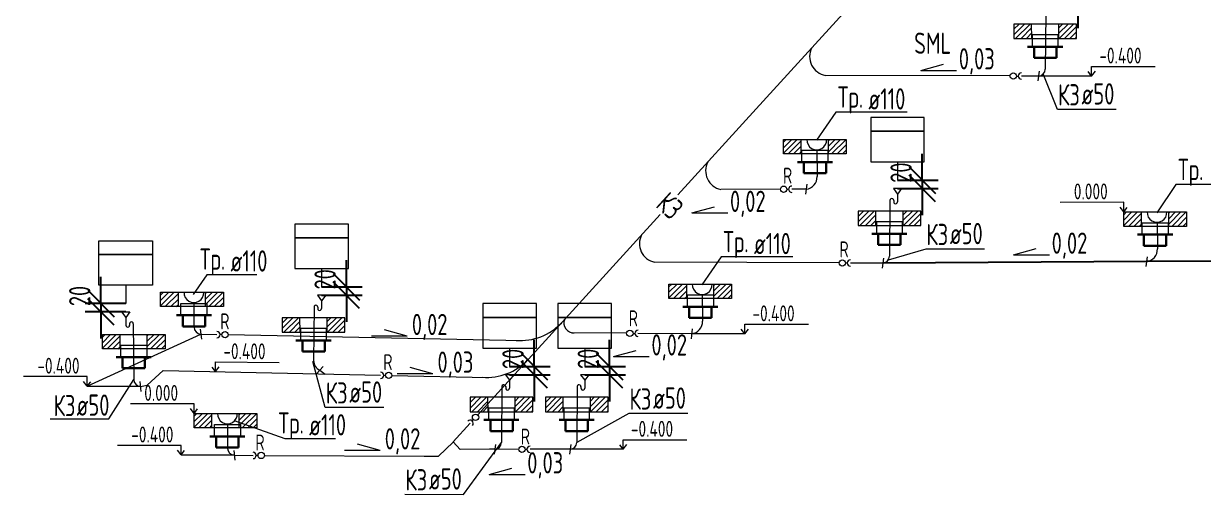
# Model space of a CAD drawing. Header units: millimetres. Extents: x -8689834 to 9419935, y -284943 to 166066.
# Drawn here: x -251321 to -240223, y -129116 to -124686 of the extents above; entities that cross this region are included whole.
import ezdxf

# ---------------------------------------------------------------- set-up
doc = ezdxf.new("R2010")
doc.units = ezdxf.units.MM
doc.header["$MEASUREMENT"] = 0
doc.layers.get('0').update_dxf_attribs({"color": 250, "lineweight": 9})
for name, color, linetype, lineweight in [('_ВК-Text К1', 7, 'Continuous', 30), ('_ВК-К1', 14, 'Continuous', 40), ('_ВК-К3', 30, 'Continuous', 40), ('_ВК-переход на SML', 3, 'Continuous', 30), ('_ВК-противопожарные муфты', 1, 'Continuous', 30), ('_Санпр', 7, 'Continuous', 30), ('_Сантехника', 7, 'Continuous', 30), ('ВК_канализация', 32, 'Continuous', 30), ('тх разм', 250, 'Continuous', 9)]:
    doc.layers.add(name, color=color, linetype=linetype, lineweight=lineweight)
doc.layers.add('АР_Кровля дорожки', color=245, linetype='Continuous')
doc.styles.add('ISOCPEUR', font='isocpeur.ttf', dxfattribs={"width": 0.7})
doc.styles.add('ГОСТ 2.304', font='isocpeur.ttf', dxfattribs={"width": 0.7})
doc.dimstyles.new('СПДС', dxfattribs={"dimscale": 100, "dimtxt": 2.5, "dimasz": 2.5, "dimexe": 1.5, "dimexo": 0, "dimgap": 1, "dimtad": 1, "dimdec": 0, "dimrnd": 1, "dimtxsty": 'ГОСТ 2.304', "dimblk": 'OBLIQUE', "dimcen": 2.5, "dimdle": 1.5, "dimadec": 0, "dimazin": 2, "dimtfac": 0.75, "dimtdec": 0, "dimtmove": 1, "dimatfit": 3, "dimfxl": 1, "dimtolj": 1, "dimarcsym": 1})

# ---------------------------------------------------------------- blocks, each defined once
blk = doc.blocks.new('Протв_муфта')
at = {"layer": '_ВК-противопожарные муфты', "ltscale": 200, "transparency": 33554687}
for p, q in [((-205635, 240869), (-206106, 240869)), ((-206021, 240719), (-206021, 240869)), ((-205721, 240869), (-205721, 240719)), ((-205721, 240719), (-206021, 240719))]:
    blk.add_line(p, q, dxfattribs=at)
blk = doc.blocks.new('_Oblique')
at = {"color": 0, "linetype": 'ByBlock', "lineweight": -2}
blk.add_line((-0.5, -0.5), (0.5, 0.5), dxfattribs=at)
blk = doc.blocks.new('*D2153')
at = {"layer": 'тх разм', "color": 0, "lineweight": -2, "ltscale": 100, "transparency": 16777216}
for p, q in [((-241403, -124400), (-241403, -124150)), ((-241636, -124400), (-241253, -124400)), ((-241403, -124400), (-241403, -124478)), ((-241636, -124478), (-241253, -124478)), ((-241403, -124478), (-241403, -124728))]:
    blk.add_line(p, q, dxfattribs=at)
at = {"layer": 'тх разм', "color": 0, "lineweight": -2, "ltscale": 100, "transparency": 16777216, "xscale": 250, "yscale": 250, "zscale": 250}
for p, rotation in [((-241403, -124400), 270), ((-241403, -124478), 90)]:
    blk.add_blockref('_Oblique', p, dxfattribs=dict(at, rotation=rotation))
at = {"layer": 'тх разм', "color": 0, "lineweight": 13, "ltscale": 100, "transparency": 16777216, "insert": (-241603, -124329), "char_height": 250, "attachment_point": 5, "rotation": 90, "style": 'ГОСТ 2.304'}
blk.add_mtext('\\A1;{\\H0.8x;20}', dxfattribs=at)
blk = doc.blocks.new('*D2154')
at = {"layer": 'тх разм', "color": 0, "lineweight": -2, "ltscale": 100, "transparency": 16777216}
for p, q in [((-242867, -126160), (-242867, -125910)), ((-243100, -126160), (-242717, -126160)), ((-242867, -126160), (-242867, -126238)), ((-243100, -126238), (-242717, -126238)), ((-242867, -126238), (-242867, -126488))]:
    blk.add_line(p, q, dxfattribs=at)
at = {"layer": 'тх разм', "color": 0, "lineweight": -2, "ltscale": 100, "transparency": 16777216, "xscale": 250, "yscale": 250, "zscale": 250}
for p, rotation in [((-242867, -126160), 270), ((-242867, -126238), 90)]:
    blk.add_blockref('_Oblique', p, dxfattribs=dict(at, rotation=rotation))
at = {"layer": 'тх разм', "color": 0, "lineweight": 13, "ltscale": 100, "transparency": 16777216, "insert": (-243067, -126088), "char_height": 250, "attachment_point": 5, "rotation": 90, "style": 'ГОСТ 2.304'}
blk.add_mtext('\\A1;{\\H0.8x;20}', dxfattribs=at)
blk = doc.blocks.new('*D2155')
at = {"layer": 'тх разм', "color": 0, "lineweight": -2, "ltscale": 100, "transparency": 16777216}
for p, q in [((-245809, -127912), (-245809, -127662)), ((-246042, -127912), (-245659, -127912)), ((-245809, -127912), (-245809, -127990)), ((-246042, -127990), (-245659, -127990)), ((-245809, -127990), (-245809, -128240))]:
    blk.add_line(p, q, dxfattribs=at)
at = {"layer": 'тх разм', "color": 0, "lineweight": -2, "ltscale": 100, "transparency": 16777216, "xscale": 250, "yscale": 250, "zscale": 250}
for p, rotation in [((-245809, -127912), 270), ((-245809, -127990), 90)]:
    blk.add_blockref('_Oblique', p, dxfattribs=dict(at, rotation=rotation))
at = {"layer": 'тх разм', "color": 0, "lineweight": 13, "ltscale": 100, "transparency": 16777216, "insert": (-246009, -127840), "char_height": 250, "attachment_point": 5, "rotation": 90, "style": 'ГОСТ 2.304'}
blk.add_mtext('\\A1;{\\H0.8x;20}', dxfattribs=at)
blk = doc.blocks.new('*D2156')
at = {"layer": 'тх разм', "color": 0, "lineweight": -2, "ltscale": 100, "transparency": 16777216}
for p, q in [((-246517, -127912), (-246517, -127662)), ((-246750, -127912), (-246367, -127912)), ((-246517, -127912), (-246517, -127990)), ((-246750, -127990), (-246367, -127990)), ((-246517, -127990), (-246517, -128240))]:
    blk.add_line(p, q, dxfattribs=at)
at = {"layer": 'тх разм', "color": 0, "lineweight": -2, "ltscale": 100, "transparency": 16777216, "xscale": 250, "yscale": 250, "zscale": 250}
for p, rotation in [((-246517, -127912), 270), ((-246517, -127990), 90)]:
    blk.add_blockref('_Oblique', p, dxfattribs=dict(at, rotation=rotation))
at = {"layer": 'тх разм', "color": 0, "lineweight": 13, "ltscale": 100, "transparency": 16777216, "insert": (-246717, -127841), "char_height": 250, "attachment_point": 5, "rotation": 90, "style": 'ГОСТ 2.304'}
blk.add_mtext('\\A1;{\\H0.8x;20}', dxfattribs=at)
blk = doc.blocks.new('*D2157')
at = {"layer": 'тх разм', "color": 0, "lineweight": -2, "ltscale": 100, "transparency": 16777216}
for p, q in [((-250593, -127320), (-250593, -127070)), ((-250360, -127320), (-250743, -127320)), ((-250360, -127399), (-250743, -127399)), ((-250593, -127320), (-250593, -127399)), ((-250593, -127399), (-250593, -127649))]:
    blk.add_line(p, q, dxfattribs=at)
at = {"layer": 'тх разм', "color": 0, "lineweight": -2, "ltscale": 100, "transparency": 16777216, "xscale": 250, "yscale": 250, "zscale": 250}
for p, rotation in [((-250593, -127320), 270), ((-250593, -127399), 90)]:
    blk.add_blockref('_Oblique', p, dxfattribs=dict(at, rotation=rotation))
at = {"layer": 'тх разм', "color": 0, "lineweight": 13, "ltscale": 100, "transparency": 16777216, "insert": (-250793, -127249), "char_height": 250, "attachment_point": 5, "rotation": 90, "style": 'ГОСТ 2.304'}
blk.add_mtext('\\A1;{\\H0.8x;20}', dxfattribs=at)
blk = doc.blocks.new('*D2158')
at = {"layer": 'тх разм', "color": 0, "lineweight": -2, "ltscale": 100, "transparency": 16777216}
for p, q in [((-248285, -127163), (-248285, -126913)), ((-248518, -127163), (-248135, -127163)), ((-248285, -127163), (-248285, -127242)), ((-248518, -127242), (-248135, -127242)), ((-248285, -127242), (-248285, -127492))]:
    blk.add_line(p, q, dxfattribs=at)
at = {"layer": 'тх разм', "color": 0, "lineweight": -2, "ltscale": 100, "transparency": 16777216, "xscale": 250, "yscale": 250, "zscale": 250}
for p, rotation in [((-248285, -127163), 270), ((-248285, -127242), 90)]:
    blk.add_blockref('_Oblique', p, dxfattribs=dict(at, rotation=rotation))
at = {"layer": 'тх разм', "color": 0, "lineweight": 13, "ltscale": 100, "transparency": 16777216, "insert": (-248485, -127092), "char_height": 250, "attachment_point": 5, "rotation": 90, "style": 'ГОСТ 2.304'}
blk.add_mtext('\\A1;{\\H0.8x;20}', dxfattribs=at)
blk = doc.blocks.new('ревизия К3')
at = {"layer": 'ВК_канализация', "color": 30, "lineweight": 13, "ltscale": 500, "true_color": 0xf26722, "elevation": 171}
blk.add_lwpolyline([(-242952, -118249), (-242969, -118249)], dxfattribs=at)
at = {"layer": 'ВК_канализация', "color": 30, "lineweight": 13, "ltscale": 500, "true_color": 0xf26722}
blk.add_circle((-242922, -118249, 171), 30, dxfattribs=at)
blk.add_arc((-242999, -118249, 171), 30, 270, 90, dxfattribs=at)

msp = doc.modelspace()

# ---------------------------------------------------------------- hatches: boundary and pattern name
at = {"layer": '_ВК-К3', "lineweight": 13}
h = msp.add_hatch(dxfattribs=at)
h.set_pattern_fill('ANSI31', scale=11.388071, angle=180)
h.set_pattern_definition([(225, (-296174.587, -145057.877), (25.566948, -25.566948), [])])
h.paths.add_polyline_path([(-241415.9, -124825.5), (-241582.6, -124825.5), (-241582.6, -124689.9), (-241415.9, -124689.9)])
h.paths.add_polyline_path([(-241838.5, -124825.5), (-242005.8, -124825.5), (-242005.8, -124689.9), (-241838.5, -124689.9)])
h = msp.add_hatch(dxfattribs=at)
h.set_pattern_fill('ANSI31', scale=11.388071, angle=180)
h.set_pattern_definition([(225, (-297752.06, -146143.967), (25.566948, -25.566948), [])])
h.paths.add_polyline_path([(-244173.2, -125911.6), (-244006.5, -125911.6), (-244006.5, -125776), (-244173.2, -125776)])
h.paths.add_polyline_path([(-243750.7, -125911.6), (-243583.3, -125911.6), (-243583.3, -125776), (-243750.7, -125776)])
h = msp.add_hatch(dxfattribs=at)
h.set_pattern_fill('ANSI31', scale=11.388071, angle=180)
h.set_pattern_definition([(225, (-297639.28, -146817.853), (25.566948, -25.566948), [])])
h.paths.add_polyline_path([(-242880.6, -126585.5), (-243047.3, -126585.5), (-243047.3, -126449.9), (-242880.6, -126449.9)])
h.paths.add_polyline_path([(-243303.2, -126585.5), (-243470.5, -126585.5), (-243470.5, -126449.9), (-243303.2, -126449.9)])
h = msp.add_hatch(dxfattribs=at)
h.set_pattern_fill('ANSI31', scale=11.388071, angle=180)
h.set_pattern_definition([(225, (-294551.043, -146825.85), (25.566948, -25.566948), [])])
h.paths.add_polyline_path([(-240972.2, -126593.5), (-240805.5, -126593.5), (-240805.5, -126457.9), (-240972.2, -126457.9)])
h.paths.add_polyline_path([(-240549.6, -126593.5), (-240382.3, -126593.5), (-240382.3, -126457.9), (-240549.6, -126457.9)])
h = msp.add_hatch(dxfattribs=at)
h.set_pattern_fill('ANSI31', scale=11.388071, angle=180)
h.set_pattern_definition([(225, (-298829.142, -147504.897), (25.566948, -25.566948), [])])
h.paths.add_polyline_path([(-245250.3, -127272.5), (-245083.6, -127272.5), (-245083.6, -127137), (-245250.3, -127137)])
h.paths.add_polyline_path([(-244827.7, -127272.5), (-244660.4, -127272.5), (-244660.4, -127137), (-244827.7, -127137)])
h = msp.add_hatch(dxfattribs=at)
h.set_pattern_fill('ANSI31', scale=11.388071, angle=180)
h.set_pattern_definition([(225, (-303610.575, -147581.384), (25.566948, -25.566948), [])])
h.paths.add_polyline_path([(-250031.8, -127349), (-249865, -127349), (-249865, -127213.4), (-250031.8, -127213.4)])
h.paths.add_polyline_path([(-249609.2, -127349), (-249441.8, -127349), (-249441.8, -127213.4), (-249609.2, -127213.4)])
h = msp.add_hatch(dxfattribs=at)
h.set_pattern_fill('ANSI31', scale=11.388071, angle=180)
h.set_pattern_definition([(225, (-303057.06, -147821.55), (25.566948, -25.566948), [])])
h.paths.add_polyline_path([(-248298.4, -127589.2), (-248465.1, -127589.2), (-248465.1, -127453.6), (-248298.4, -127453.6)])
h.paths.add_polyline_path([(-248721, -127589.2), (-248888.3, -127589.2), (-248888.3, -127453.6), (-248721, -127453.6)])
h = msp.add_hatch(dxfattribs=at)
h.set_pattern_fill('ANSI31', scale=11.388071, angle=180)
h.set_pattern_definition([(225, (-304158.724, -147978.51), (25.566948, -25.566948), [])])
h.paths.add_polyline_path([(-250579.9, -127746.1), (-250413.2, -127746.1), (-250413.2, -127610.6), (-250579.9, -127610.6)])
h.paths.add_polyline_path([(-250157.3, -127746.1), (-249990, -127746.1), (-249990, -127610.6), (-250157.3, -127610.6)])
h = msp.add_hatch(dxfattribs=at)
h.set_pattern_fill('ANSI31', scale=11.388071, angle=180)
h.set_pattern_definition([(225, (-301288.708, -148569.944), (25.566948, -25.566948), [])])
h.paths.add_polyline_path([(-246530, -128337.6), (-246696.8, -128337.6), (-246696.8, -128202), (-246530, -128202)])
h.paths.add_polyline_path([(-246952.6, -128337.6), (-247120, -128337.6), (-247120, -128202), (-246952.6, -128202)])
h = msp.add_hatch(dxfattribs=at)
h.set_pattern_fill('ANSI31', scale=11.388071, angle=180)
h.set_pattern_definition([(225, (-300581.242, -148569.84), (25.566948, -25.566948), [])])
h.paths.add_polyline_path([(-245822.6, -128337.5), (-245989.3, -128337.5), (-245989.3, -128201.9), (-245822.6, -128201.9)])
h.paths.add_polyline_path([(-246245.2, -128337.5), (-246412.5, -128337.5), (-246412.5, -128201.9), (-246245.2, -128201.9)])
h = msp.add_hatch(dxfattribs=at)
h.set_pattern_fill('ANSI31', scale=11.388071, angle=180)
h.set_pattern_definition([(225, (-303295.377, -148721.477), (25.566948, -25.566948), [])])
h.paths.add_polyline_path([(-249716.6, -128489.1), (-249549.8, -128489.1), (-249549.8, -128353.5), (-249716.6, -128353.5)])
h.paths.add_polyline_path([(-249294, -128489.1), (-249126.6, -128489.1), (-249126.6, -128353.5), (-249294, -128353.5)])

# ---------------------------------------------------------------- linework, layer by layer
at = {"color": 18, "ltscale": 100, "true_color": 0x000000}
for points in [[(-241274.1, -125179.4), (-241773.6, -125179.4)], [(-250722, -128097.4), (-249654.3, -127607.1)], [(-244537.5, -127604.8), (-245037, -127604.7)], [(-250722, -128097.4), (-250222.5, -128097.4)], [(-245680.8, -128691.4), (-246180.2, -128691.3)], [(-249838.9, -128744.7), (-249339.4, -128744.7)]]:
    msp.add_lwpolyline(points, dxfattribs=at)
at = {"color": 7, "ltscale": 500}
for points in [[(-241042.9, -125492.8), (-241596.7, -125492.8), (-241729.6, -125159)], [(-241274.1, -125179.4), (-241306.2, -125136.8)], [(-241274.1, -125179.4), (-241274.1, -125088.9), (-240675.2, -125089.1)], [(-241274.1, -125179.4), (-241239.4, -125134.4)], [(-240972.2, -126457.9), (-240972.2, -126367.4), (-241571.2, -126367.5)], [(-240972.2, -126457.9), (-241007, -126412.8)], [(-240972.2, -126457.9), (-240940.2, -126415.3)], [(-242281.5, -126806.9), (-242835.2, -126806.9), (-243188.9, -126912.6)], [(-244537.5, -127604.8), (-244537.5, -127514.3), (-243938.6, -127514.5)], [(-244537.5, -127604.8), (-244569.6, -127562.1)], [(-244537.5, -127604.8), (-244502.8, -127559.7)], [(-249515.3, -127960), (-249547.1, -127917.1)], [(-249515.3, -127960), (-249514.8, -127869.5), (-248915.8, -127873.1)], [(-249515.3, -127960), (-249480.3, -127915.1)], [(-247930.8, -128297.8), (-248484.5, -128297.8), (-248601, -127864.1)], [(-250722, -128097.4), (-250722, -128006.9), (-251320.9, -128007.1)], [(-251072.1, -128404.6), (-250518.4, -128404.6), (-250285.1, -128034.9)], [(-250722, -128097.4), (-250756.7, -128052.4)], [(-250722, -128097.4), (-250689.9, -128054.8)], [(-249716.6, -128353.5), (-249716.6, -128263), (-250315.5, -128263.2)], [(-249716.6, -128353.5), (-249751.3, -128308.5)], [(-249716.6, -128353.5), (-249684.5, -128310.9)], [(-245073.6, -128354.7), (-245627.3, -128354.7), (-246117.4, -128626.3)], [(-245680.8, -128691.4), (-245680.8, -128600.9), (-245081.8, -128601.1)], [(-249838.9, -128744.7), (-249838.9, -128654.2), (-250437.8, -128654.3)], [(-249838.9, -128744.7), (-249873.6, -128699.6)], [(-249838.9, -128744.7), (-249806.8, -128702)], [(-245680.8, -128691.4), (-245712.8, -128648.7)], [(-245680.8, -128691.4), (-245646, -128646.3)]]:
    msp.add_lwpolyline(points, dxfattribs=at)
at = {"ltscale": 100}
msp.add_lwpolyline([(-247735.3, -129114.5), (-247181.7, -129115.6), (-246824.9, -128626.4)], dxfattribs=at)
at = {"color": 30, "ltscale": 500, "true_color": 0xf26722}
for centre, radius, start, end in [((-243746.9, -124996), 179.9, 152.71084, 260.25486), ((-244726.6, -126071.3), 178.6, 152.34164, 258.06672), ((-245349.3, -126755.7), 178.6, 152.34164, 258.06672), ((-246649.2, -127130.7), 537.4, 265.84505, 316.54186), ((-246147.6, -127504.8), 91.1, 156.28358, 274.54015), ((-246966.8, -127477.8), 537.4, 265.84505, 316.54186)]:
    msp.add_arc(centre, radius, start, end, dxfattribs=at)
at = {"layer": '_ВК-Text К1', "color": 7, "lineweight": 13, "ltscale": 100}
for p, q in [((-242881.6, -125126.5), (-242668.5, -125068.7)), ((-242881.6, -125126.5), (-242544.2, -125126.3)), ((-245034.1, -126467.3), (-244821, -126409.5)), ((-245034.1, -126467.3), (-244696.6, -126467.2)), ((-242008, -126860.7), (-241794.9, -126802.9)), ((-242008, -126860.7), (-241670.6, -126860.5)), ((-247711.4, -127625.5), (-248048.8, -127625.9)), ((-247711.4, -127625.5), (-247924.6, -127568.1)), ((-245773.2, -127818.2), (-245560.1, -127760.4)), ((-245773.2, -127818.2), (-245435.8, -127818)), ((-247470.5, -127979.7), (-247683.8, -127922.3)), ((-247470.5, -127979.7), (-247808, -127980.1)), ((-247966.3, -128701.5), (-248303.8, -128701.9)), ((-247966.3, -128701.5), (-248179.5, -128644.1)), ((-246941.2, -128927.6), (-246728, -128869.8)), ((-246941.2, -128927.6), (-246603.7, -128927.4))]:
    msp.add_line(p, q, dxfattribs=at)
at = {"layer": '_ВК-К3', "color": 30, "lineweight": 13, "true_color": 0xf26722}
for p, q in [((-241706.7, -124589.4), (-241710.7, -125114.3)), ((-241768, -125133), (-241779.2, -125225.7)), ((-243100.4, -125987.2), (-243100.4, -126159.7)), ((-243954.3, -126197.4), (-243965.5, -126290.1)), ((-243100.4, -126289.2), (-243100.4, -126363.9)), ((-243171.4, -126349.3), (-243175.4, -126874.3)), ((-243135.8, -126349.4), (-243135.8, -126365.7)), ((-243232.7, -126893), (-243243.9, -126985.7)), ((-240753.3, -126879.3), (-240764.5, -126972)), ((-248518.2, -126990.9), (-248518.2, -127163.4)), ((-250360.1, -127147.9), (-250360.1, -127320.4)), ((-248518.2, -127292.9), (-248518.2, -127367.6)), ((-248589.1, -127353), (-248593, -127855.8)), ((-248553.6, -127353.1), (-248553.6, -127369.4)), ((-250360.1, -127449.9), (-250360.1, -127524.6)), ((-250324.7, -127510.1), (-250324.7, -127526.4)), ((-250289.2, -127510), (-250285.1, -128034.9)), ((-249659.9, -127560.8), (-249648.7, -127653.5)), ((-245031.4, -127558.4), (-245042.6, -127651)), ((-246749.8, -127739.3), (-246749.8, -127911.8)), ((-246042.4, -127739.2), (-246042.4, -127911.7)), ((-248502.2, -127911.3), (-248565.5, -127979.9)), ((-250227.8, -128053.6), (-250216.6, -128146.3)), ((-246749.8, -128041.3), (-246749.8, -128116)), ((-246042.4, -128041.2), (-246042.4, -128115.9)), ((-246820.8, -128101.4), (-246824.9, -128626.4)), ((-246785.3, -128101.5), (-246785.3, -128117.8)), ((-246113.3, -128101.3), (-246117.4, -128626.3)), ((-246077.8, -128101.4), (-246077.8, -128117.7)), ((-249344.7, -128700.9), (-249333.5, -128793.6)), ((-246882.1, -128645.1), (-246893.3, -128737.8)), ((-246174.6, -128645), (-246185.9, -128737.7))]:
    msp.add_line(p, q, dxfattribs=at)
at = {"layer": '_ВК-К3', "color": 7, "lineweight": 13}
for p, q in [((-241838.1, -124825), (-241838.5, -124689.4)), ((-241582.7, -124825.5), (-241582.7, -124689.9)), ((-244005.9, -125911.6), (-244005.9, -125776)), ((-243750.8, -125911.6), (-243750.8, -125776)), ((-243302.8, -126585), (-243303.2, -126449.4)), ((-243047.4, -126585.5), (-243047.4, -126449.9)), ((-240804.5, -126593), (-240804.9, -126457.4)), ((-240549.7, -126593.5), (-240549.7, -126457.9)), ((-245082.6, -127272), (-245083, -127136.5)), ((-244827.8, -127272.5), (-244827.8, -127137)), ((-249864.4, -127349), (-249864.4, -127213.4)), ((-249609.6, -127348.5), (-249609.2, -127213)), ((-248720.6, -127588.7), (-248721, -127453.1)), ((-248465.2, -127589.2), (-248465.2, -127453.6)), ((-250413.1, -127746.1), (-250413.1, -127610.6)), ((-250157.7, -127745.6), (-250157.3, -127610.1)), ((-246952.2, -128337.1), (-246952.6, -128201.5)), ((-246696.9, -128337.6), (-246696.9, -128202)), ((-246244.8, -128337), (-246245.2, -128201.4)), ((-245989.4, -128337.5), (-245989.4, -128201.9)), ((-249549.2, -128489.1), (-249549.2, -128353.5)), ((-249294.4, -128488.6), (-249294, -128353))]:
    msp.add_line(p, q, dxfattribs=at)
at = {"layer": '_ВК-К3', "color": 30, "lineweight": 13, "ltscale": 100, "true_color": 0xf26722}
for p, q in [((-243860.4, -125873.2), (-243856.5, -126123.4)), ((-240659.4, -126555), (-240655.5, -126805.3)), ((-244937.5, -127234.1), (-244933.6, -127484.3)), ((-249718.9, -127310.6), (-249718.9, -127534.4)), ((-249403.7, -128450.7), (-249403.7, -128674.5))]:
    msp.add_line(p, q, dxfattribs=at)
at = {"layer": '_ВК-К3', "color": 7, "lineweight": 13}
for points in [[(-242005.8, -124825.5), (-241415.9, -124825.5), (-241415.9, -124689.9), (-242005.8, -124689.9)], [(-243583.3, -125911.6), (-244173.2, -125911.6), (-244173.2, -125776), (-243583.3, -125776)], [(-243470.5, -126585.5), (-242880.6, -126585.5), (-242880.6, -126449.9), (-243470.5, -126449.9)], [(-240382.3, -126593.5), (-240972.2, -126593.5), (-240972.2, -126457.9), (-240382.3, -126457.9)], [(-244660.4, -127272.5), (-245250.3, -127272.5), (-245250.3, -127137), (-244660.4, -127137)], [(-249441.8, -127349), (-250031.8, -127349), (-250031.8, -127213.4), (-249441.8, -127213.4)], [(-248888.3, -127589.2), (-248298.4, -127589.2), (-248298.4, -127453.6), (-248888.3, -127453.6)], [(-249990, -127746.1), (-250579.9, -127746.1), (-250579.9, -127610.6), (-249990, -127610.6)], [(-247120, -128337.6), (-246530, -128337.6), (-246530, -128202), (-247120, -128202)], [(-246412.5, -128337.5), (-245822.6, -128337.5), (-245822.6, -128201.9), (-246412.5, -128201.9)], [(-249126.6, -128489.1), (-249716.6, -128489.1), (-249716.6, -128353.5), (-249126.6, -128353.5)]]:
    msp.add_lwpolyline(points, close=True, dxfattribs=at)
at = {"layer": '_ВК-К3', "color": 30, "lineweight": 13, "ltscale": 100, "true_color": 0xf26722}
for centre, radius, start, end in [((-241777.9, -125112.3), 67.2, 273.65828, 358.31181), ((-243973.9, -126127.1), 117.5, 276.84113, 1.81668), ((-240772.9, -126809), 117.5, 276.84113, 1.81668), ((-243242.6, -126872.3), 67.2, 273.65828, 358.31181), ((-245051, -127488.1), 117.5, 276.84113, 1.81668), ((-249650, -127540.1), 67.2, 181.68819, 266.34172), ((-248495.9, -127856.2), 97.1, 179.75295, 247.04899), ((-250217.9, -128033), 67.2, 181.68819, 266.34172), ((-249334.8, -128680.2), 67.2, 181.68819, 266.34172), ((-246892, -128624.4), 67.2, 273.65828, 358.31181), ((-246184.5, -128624.3), 67.2, 273.65828, 358.31181)]:
    msp.add_arc(centre, radius, start, end, dxfattribs=at)
at = {"layer": '_ВК-К3', "color": 30, "lineweight": 13, "true_color": 0xf26722}
for centre, start, end in [((-243153.6, -126349.4), 354.05795, 179.73239), ((-243118.2, -126363.9), 174.05795, 359.73239), ((-248571.4, -127353.1), 354.05795, 179.73239), ((-248535.9, -127367.6), 174.05795, 359.73239), ((-250306.9, -127510.1), 0.26761, 185.94205), ((-250342.3, -127524.5), 180.26761, 5.94205), ((-246803, -128101.5), 354.05795, 179.73239), ((-246767.6, -128116), 174.05795, 359.73239), ((-246095.6, -128101.4), 354.05795, 179.73239), ((-246060.1, -128115.9), 174.05795, 359.73239)]:
    msp.add_arc(centre, 17.8, start, end, dxfattribs=at)
at = {"layer": '_ВК-переход на SML', "lineweight": 13}
for points in [[(-241589.8, -124791.7), (-241833.4, -124791.7), (-241833.4, -124903), (-241589.8, -124903)], [(-243999.4, -125877.8), (-243755.8, -125877.8), (-243755.8, -125989.1), (-243999.4, -125989.1)], [(-243054.5, -126551.7), (-243298.1, -126551.7), (-243298.1, -126663), (-243054.5, -126663)], [(-240798.4, -126559.7), (-240554.7, -126559.7), (-240554.7, -126671), (-240798.4, -126671)], [(-245076.5, -127238.7), (-244832.8, -127238.7), (-244832.8, -127350.1), (-245076.5, -127350.1)], [(-249840.7, -127318.1), (-249597.1, -127318.1), (-249597.1, -127429.4), (-249840.7, -127429.4)], [(-248472.2, -127555.4), (-248715.9, -127555.4), (-248715.9, -127666.7), (-248472.2, -127666.7)], [(-250406.1, -127712.4), (-250162.4, -127712.4), (-250162.4, -127823.7), (-250406.1, -127823.7)], [(-246703.9, -128303.8), (-246947.5, -128303.8), (-246947.5, -128415.1), (-246703.9, -128415.1)], [(-245996.4, -128303.7), (-246240.1, -128303.7), (-246240.1, -128415), (-245996.4, -128415)], [(-249525.5, -128458.2), (-249281.9, -128458.2), (-249281.9, -128569.5), (-249525.5, -128569.5)]]:
    msp.add_lwpolyline(points, close=True, dxfattribs=at)
at = {"layer": '_Санпр', "lineweight": 13}
for p, q in [((-243139.4, -126238.1), (-243100.4, -126289.2)), ((-243061.4, -126238.1), (-243139.4, -126238.1)), ((-243061.4, -126238.1), (-243100.4, -126289.2)), ((-248557.2, -127241.8), (-248518.2, -127292.9)), ((-248479.2, -127241.8), (-248557.2, -127241.8)), ((-248479.2, -127241.8), (-248518.2, -127292.9)), ((-250399.1, -127398.8), (-250321.1, -127398.8)), ((-250399.1, -127398.8), (-250360.1, -127449.9)), ((-250321.1, -127398.8), (-250360.1, -127449.9)), ((-246788.8, -127990.2), (-246749.8, -128041.3)), ((-246710.8, -127990.2), (-246788.8, -127990.2)), ((-246710.8, -127990.2), (-246749.8, -128041.3)), ((-246081.4, -127990.1), (-246042.4, -128041.2)), ((-246003.3, -127990.1), (-246081.4, -127990.1)), ((-246003.3, -127990.1), (-246042.4, -128041.2))]:
    msp.add_line(p, q, dxfattribs=at)
at = {"layer": '_Сантехника', "lineweight": 13}
for points in [[(-242848.2, -125568), (-243352.6, -125568), (-243352.6, -125698.3), (-242848.2, -125698.3)], [(-242848.2, -125698.3), (-243352.6, -125698.3), (-243352.6, -125987.2), (-242848.2, -125987.2)], [(-248265.9, -126571.7), (-248770.4, -126571.7), (-248770.4, -126702), (-248265.9, -126702)], [(-250612.3, -126728.7), (-250107.9, -126728.7), (-250107.9, -126859), (-250612.3, -126859)], [(-248265.9, -126702), (-248770.4, -126702), (-248770.4, -126990.9), (-248265.9, -126990.9)], [(-250612.3, -126859), (-250107.9, -126859), (-250107.9, -127147.9), (-250612.3, -127147.9)], [(-246497.6, -127320.1), (-247002.1, -127320.1), (-247002.1, -127450.4), (-246497.6, -127450.4)], [(-245790.1, -127320), (-246294.6, -127320), (-246294.6, -127450.3), (-245790.1, -127450.3)], [(-246497.6, -127450.4), (-247002.1, -127450.4), (-247002.1, -127739.3), (-246497.6, -127739.3)], [(-245790.1, -127450.3), (-246294.6, -127450.3), (-246294.6, -127739.2), (-245790.1, -127739.2)]]:
    msp.add_lwpolyline(points, close=True, dxfattribs=at)
for centre in [(-243860.4, -125780.2), (-240659.4, -126462.1), (-244937.5, -127141.1), (-249718.9, -127217.6), (-249403.7, -128357.7)]:
    msp.add_arc(centre, 93, 177.43263, 2.56737, dxfattribs=at)
at = {"layer": 'АР_Кровля дорожки', "color": 32, "ltscale": 500, "true_color": 0xcd6928}
msp.add_lwpolyline([(-240758.9, -126925.7), (-243239.3, -126939.3)], dxfattribs=at)
at = {"layer": 'АР_Кровля дорожки', "color": 30, "ltscale": 500, "true_color": 0xf26722}
msp.add_lwpolyline([(-239008.4, -126918.5), (-240751.5, -126924.5)], dxfattribs=at)
at = {"layer": 'ВК_канализация', "color": 30, "lineweight": 13, "ltscale": 500, "true_color": 0xf26722}
for points in [[(-244430.1, -125488.8), (-242206.8, -123048.2)], [(-242041.5, -125178.7), (-243777.4, -125173.3)], [(-241981.5, -125178.9), (-241964.8, -125178.9)], [(-241824.6, -125179.4), (-241934.8, -125179)], [(-241773.6, -125179.4), (-241824.6, -125179.4)], [(-245165.3, -126296.8), (-244430.1, -125488.8)], [(-244201.4, -126244.4), (-244763.5, -126246)], [(-244141.4, -126244.3), (-244124.7, -126244.2)], [(-243959.9, -126243.8), (-244094.7, -126244.1)], [(-247049.2, -128367.3), (-245334.5, -126482.7)], [(-243649.4, -126937.9), (-245386.2, -126930.4)], [(-243589.4, -126938.1), (-243572.7, -126938.2)], [(-243289.3, -126939.4), (-243542.7, -126938.3)], [(-243238.3, -126939.3), (-243289.3, -126939.4)], [(-246320.7, -127556), (-246265.8, -127506.3)], [(-249654.3, -127607.1), (-249502.9, -127610.2)], [(-249396.2, -127612.3), (-246631.9, -127667.8)], [(-245648.3, -127599.7), (-246156.3, -127595.5), (-246156.3, -127595.5)], [(-245588.3, -127600.2), (-245571.6, -127600.3)], [(-245037, -127604.7), (-245541.6, -127600.6)], [(-250159.9, -128087.7), (-250007.6, -127950.5), (-247963, -127995.1)], [(-248533.8, -127945.6), (-248483.6, -127982.7)], [(-247856.6, -127996.8), (-246950.4, -128014.9)], [(-250222.2, -128100), (-250159.9, -128087.7)], [(-247281.1, -128622.3), (-247121, -128446.3)], [(-249055.4, -128748.5), (-247554.2, -128755.3), (-247419.3, -128755.9), (-247280.1, -128623.3)], [(-246662.9, -128691.4), (-247214.5, -128691.5), (-247281.1, -128622.3)], [(-246887.7, -128691.4), (-246938.7, -128691.4)], [(-246602.9, -128691.4), (-246586.2, -128691.4)], [(-246231.2, -128691.3), (-246556.2, -128691.4)], [(-246180.2, -128691.3), (-246231.2, -128691.3)], [(-249339.1, -128747.2), (-249162.1, -128748)]]:
    msp.add_lwpolyline(points, dxfattribs=at)
at = {"layer": 'ВК_канализация', "color": 18, "lineweight": 13, "ltscale": 500, "true_color": 0x000000}
for points in [[(-243008.8, -125518.4), (-243682.1, -125518.4), (-243863.2, -125783.8)], [(-239807.8, -126200.2), (-240481.1, -126200.2), (-240662.2, -126465.7)], [(-244085.9, -126879.3), (-244759.2, -126879.3), (-244940.3, -127144.7)], [(-249127.2, -127049.5), (-249598.5, -127049.5), (-249725.3, -127235.3)], [(-248387.8, -128591.1), (-248859.1, -128591.1), (-249338.1, -128423.5)]]:
    msp.add_lwpolyline(points, dxfattribs=at)
at = {"layer": 'ВК_канализация', "color": 30, "lineweight": 13, "ltscale": 500, "true_color": 0xf26722}
for centre in [(-242011.5, -125178.8), (-244171.4, -126244.4), (-243619.4, -126938), (-245618.3, -127599.9), (-246632.9, -128691.4)]:
    msp.add_circle(centre, 30, dxfattribs=at)
for centre, start, end in [((-241934.8, -125179), 89.82067, 269.82067), ((-244094.7, -126244.1), 90.15638, 270.15638), ((-243542.7, -126938.3), 89.76835, 269.76835), ((-245541.6, -127600.6), 89.52967, 269.52967), ((-246556.2, -128691.4), 90.00855, 270.00855)]:
    msp.add_arc(centre, 30, start, end, dxfattribs=at)

# ---------------------------------------------------------------- block references
at = {"color": 18, "true_color": 0x000000}
for p in [(-6504.4, -9363.5, -171.1), (-4964.5, -9746.3, -171.1), (-6163.6, -10499.7, -171.1)]:
    msp.add_blockref('ревизия К3', p, dxfattribs=at)
at = {"color": 18, "true_color": 0x000000, "rotation": 47.70307178405123}
msp.add_blockref('ревизия К3', (-171054.4, 130870, -171.1), dxfattribs=at)
at = {"layer": '_ВК-К1', "lineweight": 13, "yscale": 0.7, "zscale": 0.7}
for p, xscale in [((-385820.9, -293511.5), -0.7), ((-99768.2, -294597.5), 0.7), ((-387285.6, -295271.4), -0.7), ((-96567.2, -295279.4), 0.7), ((-100845.3, -295958.5), 0.7), ((-105609.5, -296037.8), 0.7), ((-392703.4, -296275.1), -0.7), ((-106174.9, -296432.1), 0.7), ((-390935.1, -297023.5), -0.7), ((-390227.6, -297023.4), -0.7), ((-105294.3, -297177.9), 0.7)]:
    msp.add_blockref('Протв_муфта', p, dxfattribs=dict(at, xscale=xscale))

# ---------------------------------------------------------------- texts
at = {"layer": 'ВК_канализация', "color": 18, "ltscale": 100, "true_color": 0x000000, "char_height": 200, "style": 'ISOCPEUR'}
for s, insert, width, attachment_point in [('SML', (-242943.6, -124870.3), 5891.51, 4), ('0,03', (-242523.8, -125040.5), 5891.51, 4), ('Тр.', (-243662, -125403.7), 5891.51, 4), ('\\pxi-1,l1,t1,5;ø110', (-243374.5, -125394.4), 7500, 4), ('К3', (-241385.2, -125356.1), 5891.51, 6), ('\\pxi-1,l1,t1,5;ø50', (-241060.1, -125347.2), 7500, 6), ('Тр.', (-240461, -126085.6), 5891.51, 4), ('0,02', (-244676.3, -126381.4), 5891.51, 4), ('К3', (-242623.8, -126670.2), 5891.51, 6), ('\\pxi-1,l1,t1,5;ø50', (-242298.7, -126661.4), 7500, 6), ('Тр.', (-244739.1, -126764.6), 5891.51, 4), ('\\pxi-1,l1,t1,5;ø110', (-244451.6, -126755.3), 7500, 4), ('0,02', (-241650.2, -126774.7), 5891.51, 4), ('Тр.', (-249662.5, -126928.5), 5891.51, 4), ('\\pxi-1,l1,t1,5;ø110', (-249375, -126919.2), 7500, 4), ('0,02', (-247668.9, -127540.1), 5891.51, 4), ('0,02', (-245415.4, -127732.3), 5891.51, 4), ('0,03', (-247428.1, -127894.3), 5891.51, 4), ('К3', (-248273.1, -128161.1), 5891.51, 6), ('\\pxi-1,l1,t1,5;ø50', (-247947.9, -128152.3), 7500, 6), ('К3', (-251039.1, -128280.1), 5891.51, 4), ('\\pxi-1,l1,t1,5;ø50', (-250823.1, -128275.4), 7500, 4), ('К3', (-245415.9, -128218), 5891.51, 6), ('\\pxi-1,l1,t1,5;ø50', (-245090.7, -128209.2), 7500, 6), ('Тр.', (-248923.1, -128470.2), 5891.51, 4), ('\\pxi-1,l1,t1,5;ø110', (-248635.6, -128460.9), 7500, 4), ('0,02', (-247923.8, -128616.2), 5891.51, 4), ('0,03', (-246583.3, -128841.6), 5891.51, 4), ('К3', (-247524, -128978.8), 5891.51, 6), ('\\pxi-1,l1,t1,5;ø50', (-247198.8, -128970), 7500, 6)]:
    msp.add_mtext(s, dxfattribs=dict(at, insert=insert, width=width, attachment_point=attachment_point))
at = {"layer": 'ВК_канализация', "color": 18, "ltscale": 100, "true_color": 0x000000, "style": 'ISOCPEUR'}
for s, insert, char_height, width, attachment_point, rotation in [('\\pxi-1,l1,t1,5;-0.400', (-240804.5, -124986.6), 150, 7500, 6, 359.94981), ('К3', (-245317.1, -126331.2), 200, 5891.51, 4, 317.70307), ('\\pxi-1,l1,t1,5;0.000', (-241441.8, -126265), 150, 7500, 4, 0.04194), ('\\pxi-1,l1,t1,5;-0.400', (-244067.9, -127412), 150, 7500, 6, 359.94981), ('-0.400', (-249044.6, -127769.9), 150, 7500, 6, 359.61889), ('\\pxi-1,l1,t1,5;-0.400', (-251191.6, -127904.6), 150, 7500, 4, 0.04194), ('\\pxi-1,l1,t1,5;0.000', (-250186.2, -128160.7), 150, 7500, 4, 0.04194), ('\\pxi-1,l1,t1,5;-0.400', (-250308.5, -128551.8), 150, 7500, 4, 0.04194), ('\\pxi-1,l1,t1,5;-0.400', (-245211.1, -128498.6), 150, 7500, 6, 359.94981)]:
    msp.add_mtext(s, dxfattribs=dict(at, insert=insert, char_height=char_height, width=width, attachment_point=attachment_point, rotation=rotation))
at = {"layer": 'ВК_канализация', "color": 7, "ltscale": 100, "char_height": 150, "width": 7500, "attachment_point": 4, "rotation": 0.04194, "style": 'ISOCPEUR'}
for insert in [(-244177.8, -126116.5), (-243646.3, -126810), (-245628.7, -127458.9), (-249471.1, -127487.4), (-247937.5, -127871), (-246644, -128571.4), (-249140.4, -128627.2)]:
    msp.add_mtext('\\pxi-1,l1,t1,5;R', dxfattribs=dict(at, insert=insert))

# ---------------------------------------------------------------- dimensions: what is measured, and where the dimension line sits
at = {"layer": 'тх разм', "color": 7, "lineweight": 13, "ltscale": 100}
for base, p1, p2, picture, middle in [((-241402.7, -124478.1), (-241635.7, -124399.7), (-241635.7, -124478.1), '*D2153', (-241402.7, -124328.5)), ((-242867.4, -126238.1), (-243100.4, -126159.7), (-243100.4, -126238.1), '*D2154', (-242867.4, -126088.5)), ((-248285.2, -127241.8), (-248518.2, -127163.4), (-248518.2, -127241.8), '*D2158', (-248285.2, -127092.2)), ((-250593.1, -127398.8), (-250360.1, -127320.4), (-250360.1, -127398.8), '*D2157', (-250593.1, -127249.1)), ((-246516.9, -127990.2), (-246749.8, -127911.8), (-246749.8, -127990.2), '*D2156', (-246516.9, -127840.6)), ((-245809.4, -127990.1), (-246042.4, -127911.7), (-246042.4, -127990.1), '*D2155', (-245809.4, -127840.5))]:
    dim = msp.add_linear_dim(base=base, p1=p1, p2=p2, angle=90, text='{\\H0.8x;20}', dimstyle='СПДС', override={"dimtfill": 0}, dxfattribs=at)
    dim.commit()
    dim.dimension.update_dxf_attribs({"geometry": picture, "text_midpoint": middle, "dimtype": 160})

doc.saveas('drawing.dxf')
